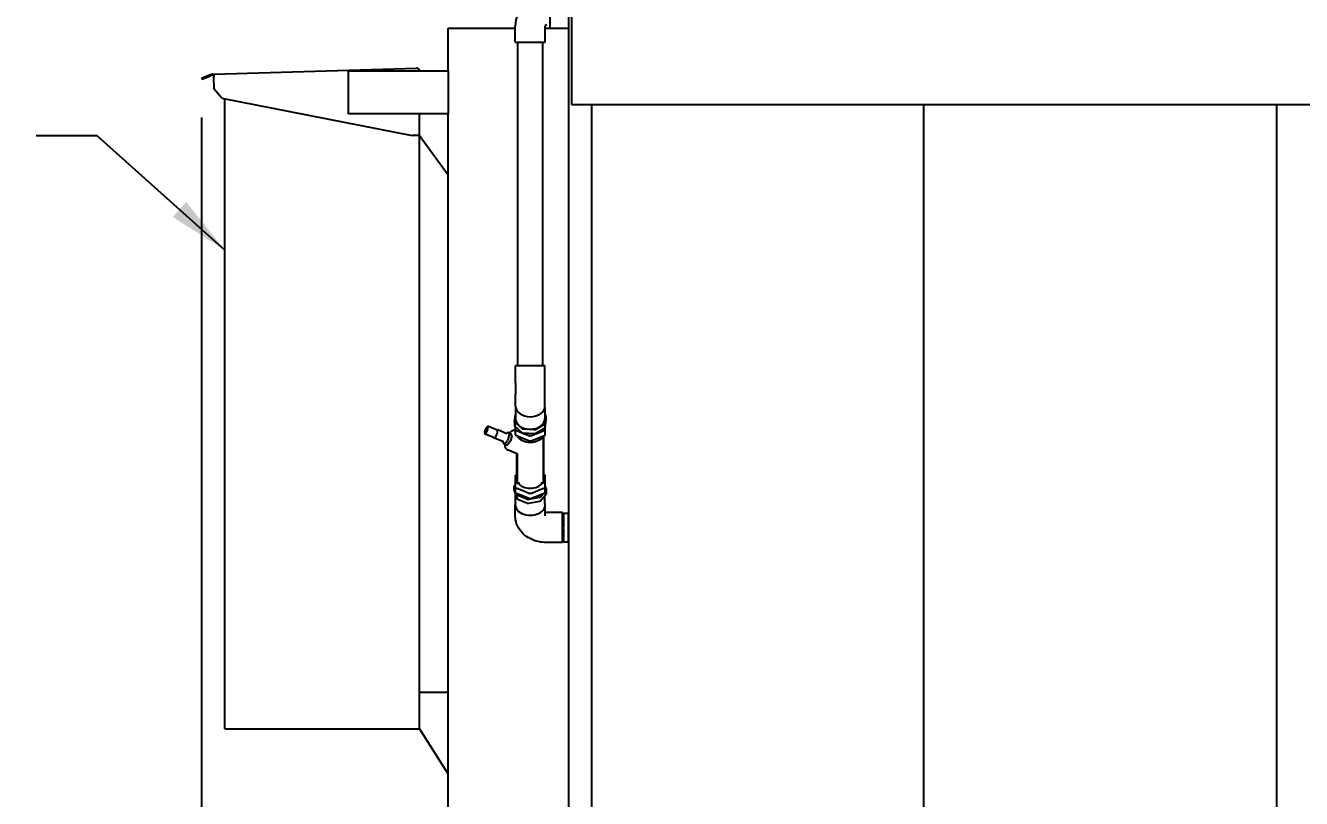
# Model space of a CAD drawing. Header units: millimetres. Extents: x 17700 to 32328, y 19251 to 29476.
# Drawn here: x 17933.9 to 18019.1, y 19538.2 to 19589.8 of the extents above; entities that cross this region are included whole.
import ezdxf

# ---------------------------------------------------------------- set-up
doc = ezdxf.new("R2010")
doc.units = ezdxf.units.MM
doc.header["$LTSCALE"] = 5
for name, color, linetype in [('COIL-CONTROL', 2, 'Continuous'), ('CONDENSER-SST-CONTROL', 1, 'Continuous'), ('RECIRCULATION-CONTROL', 3, 'Continuous'), ('UNIT', 6, 'Continuous')]:
    doc.layers.add(name, color=color, linetype=linetype)
doc.styles.add('SUBMITTAL', font='romans.shx', dxfattribs={"width": 0.75})
doc.dimstyles.new('SUBMITTAL', dxfattribs={"dimtxt": 0.09375, "dimasz": 0.09375, "dimexe": 0.03125, "dimexo": 0.0625, "dimgap": 0.0625, "dimtad": 0, "dimdec": 4, "dimzin": 4, "dimdsep": 46, "dimlunit": 4, "dimtxsty": 'SUBMITTAL', "dimcen": 0.09375, "dimclre": 6, "dimadec": 0, "dimazin": 0, "dimtfac": 1, "dimtdec": 0, "dimtofl": 0, "dimtmove": 0, "dimatfit": 3, "dimfxl": 0, "dimfrac": 2, "dimtolj": 1, "dimtzin": 4, "dimarcsym": 0})

# ---------------------------------------------------------------- blocks, each defined once
blk = doc.blocks.new('*D16')
at = {"layer": 'UNIT', "color": 6, "lineweight": -2}
for p, q in [((17945.609, 19583.63), (17945.609, 19467.943)), ((17970.149, 19510.158), (17970.149, 19467.943))]:
    blk.add_line(p, q, dxfattribs=at)
at = {"layer": 'UNIT', "color": 3, "lineweight": -2}
for p, q in [((17950.159, 19470.543), (17965.599, 19470.543)), ((17970.149, 19470.543), (17979.249, 19470.543))]:
    blk.add_line(p, q, dxfattribs=at)
at = {"layer": 'UNIT', "color": 3}
for points in [[(17950.159, 19471.301), (17950.159, 19469.785), (17945.609, 19470.543)], [(17965.599, 19471.301), (17965.599, 19469.785), (17970.149, 19470.543)]]:
    blk.add_solid(points, dxfattribs=at)
at = {"layer": 'UNIT', "color": 3, "insert": (17994.93, 19470.543), "char_height": 4.55, "attachment_point": 5, "style": 'SUBMITTAL'}
blk.add_mtext('\\A1;2\'-0 1/2"', dxfattribs=at)

msp = doc.modelspace()

# ---------------------------------------------------------------- linework, layer by layer
at = {"layer": 'COIL-CONTROL'}
for p, q in [((17962.0819, 19518.4828), (17962.0811, 19589.59)), ((17962.0812, 19589.59), (17970.1486, 19589.59))]:
    msp.add_line(p, q, dxfattribs=at)
at = {"layer": 'RECIRCULATION-CONTROL'}
for p, q in [((17964.5765, 19562.8176), (17964.5197, 19562.6088)), ((17964.5197, 19562.6088), (17964.5765, 19562.5392)), ((17965.1429, 19562.2423), (17964.5633, 19562.479)), ((17964.6902, 19562.9568), (17964.5765, 19562.8176)), ((17964.5765, 19562.5392), (17964.6902, 19562.6784)), ((17964.747, 19562.8872), (17964.6902, 19562.9568)), ((17964.6902, 19562.6784), (17964.747, 19562.8872)), ((17965.3512, 19562.7526), (17964.7716, 19562.9893)), ((17966.0065, 19562.5064), (17965.3882, 19562.7588)), ((17965.979, 19562.5176), (17966.0259, 19562.5751)), ((17966.0812, 19562.5909), (17966.0259, 19562.5751)), ((17965.7833, 19561.9596), (17965.165, 19562.2121)), ((17965.7364, 19561.9788), (17965.7564, 19561.928)), ((17965.7564, 19561.928), (17965.845, 19561.8195)), ((17965.8745, 19561.8315), (17965.845, 19561.8195)), ((17965.845, 19561.8195), (17966.0155, 19561.7499)), ((17965.8745, 19561.8315), (17966.0517, 19562.0485)), ((17966.0155, 19561.7499), (17966.045, 19561.7619)), ((17966.0812, 19562.1088), (17966.0517, 19562.0485)), ((17969.7186, 19557.2429), (17968.6624, 19557.2429)), ((17969.7186, 19555.2429), (17969.7186, 19557.2429)), ((17969.7186, 19557.0729), (17969.7741, 19557.0729)), ((17969.7741, 19557.1956), (17969.7741, 19557.2062)), ((17969.7741, 19557.2062), (17970.0861, 19557.2062)), ((17969.7741, 19557.1956), (17969.7741, 19556.9297)), ((17969.7741, 19556.8627), (17969.7741, 19556.9297)), ((17969.7741, 19556.8627), (17969.7741, 19556.2586)), ((17970.0861, 19557.2062), (17970.0861, 19555.2796)), ((17969.7741, 19556.1668), (17969.7741, 19556.2586)), ((17969.7741, 19556.1668), (17969.7741, 19555.5783)), ((17969.7741, 19555.5155), (17969.7741, 19555.5783)), ((17969.7186, 19555.2429), (17968.6624, 19555.2429)), ((17969.7186, 19555.4129), (17969.7741, 19555.4129)), ((17969.7741, 19555.5155), (17969.7741, 19555.2873)), ((17969.7741, 19555.2796), (17969.7741, 19555.2873)), ((17969.7741, 19555.2796), (17970.0861, 19555.2796))]:
    msp.add_line(p, q, dxfattribs=at)
msp.add_arc((17968.6624, 19589.7114), 2.1, 90, 180, dxfattribs=at)
msp.add_ellipse((17965.2471, 19562.4975), major_axis=(0.1042, 0.2551), ratio=0.3535534, start_param=3.1415927, end_param=6.2831853, dxfattribs=at)
for points, knots in [([(17964.7716, 19562.9893), (17964.7613, 19562.9935), (17964.7501, 19562.995), (17964.7268, 19562.9934), (17964.715, 19562.9896), (17964.6867, 19562.9755), (17964.6711, 19562.9629), (17964.639, 19562.93), (17964.6227, 19562.9089), (17964.593, 19562.8626), (17964.5795, 19562.838), (17964.5557, 19562.7868), (17964.5452, 19562.7604), (17964.528, 19562.7077), (17964.5212, 19562.6815), (17964.5119, 19562.6308), (17964.5096, 19562.6065), (17964.5105, 19562.5602), (17964.5138, 19562.5385), (17964.5268, 19562.5111), (17964.5315, 19562.5037), (17964.5445, 19562.4895), (17964.5533, 19562.483), (17964.5633, 19562.479)], [5.4261134, 5.4261134, 5.4261134, 5.4261134, 5.5971606, 5.5971606, 5.8067275, 5.8067275, 6.1423947, 6.1423947, 6.5140367, 6.5140367, 6.8590182, 6.8590182, 7.195944, 7.195944, 7.5335492, 7.5335492, 7.8809672, 7.8809672, 8.2554135, 8.2554135, 8.4021613, 8.4021613, 8.567706, 8.567706, 8.567706, 8.567706]), ([(17965.3336, 19562.7598), (17965.3337, 19562.7599), (17965.3339, 19562.7599), (17965.3424, 19562.7626), (17965.3512, 19562.7642), (17965.3697, 19562.7642), (17965.3793, 19562.7624), (17965.3882, 19562.7588)], [0.56947316, 0.56947316, 0.56947316, 0.56947316, 0.5715822, 0.5715822, 0.71432707, 0.71432707, 0.85707195, 0.85707195, 0.85707195, 0.85707195]), ([(17965.165, 19562.2121), (17965.1561, 19562.2157), (17965.1481, 19562.2212), (17965.1348, 19562.2341), (17965.1296, 19562.2414), (17965.1254, 19562.2493), (17965.1254, 19562.2494), (17965.1253, 19562.2495)], [3.9986646, 3.9986646, 3.9986646, 3.9986646, 4.14140948, 4.14140948, 4.28415435, 4.28415435, 4.28626339, 4.28626339, 4.28626339, 4.28626339]), ([(17965.8633, 19561.812), (17965.8629, 19561.804), (17965.8625, 19561.7961), (17965.86, 19561.7188), (17965.8646, 19561.6519), (17965.9043, 19561.5599), (17965.9157, 19561.5388), (17965.953, 19561.4886), (17965.9837, 19561.4599), (17966.0289, 19561.4362), (17966.0365, 19561.4326), (17966.0442, 19561.4295)], [7.75903695, 7.75903695, 7.75903695, 7.75903695, 7.80734887, 7.80734887, 8.23326363, 8.23326363, 8.35694093, 8.35694093, 8.53344057, 8.53344057, 8.56770601, 8.56770601, 8.56770601, 8.56770601])]:
    msp.add_open_spline(points, degree=3, knots=knots, dxfattribs=at)
at = {"layer": 'UNIT'}
for p, q in [((17968.8592, 19599.7711), (17968.8592, 19589.59)), ((17970.1486, 19512.7577), (17970.1486, 19593.1124)), ((17970.3153, 19592.9339), (17970.3153, 19584.4836)), ((17946.073, 19586.4171), (17945.6094, 19586.2298)), ((17945.6094, 19586.2298), (17945.6311, 19586.176)), ((17945.6311, 19586.176), (17946.0947, 19586.3633)), ((17946.2723, 19586.4976), (17946.073, 19586.4171)), ((17946.0947, 19586.3633), (17946.073, 19586.4171)), ((17946.0947, 19586.3633), (17946.294, 19586.4438)), ((17946.3399, 19586.5119), (17946.4297, 19586.5151)), ((17946.4317, 19586.4571), (17946.3419, 19586.454)), ((17946.4297, 19586.5151), (17959.9709, 19586.9223)), ((17946.4297, 19586.5151), (17946.4367, 19586.3162)), ((17946.4646, 19585.5157), (17946.4367, 19586.3162)), ((17960.1768, 19586.4964), (17960.1768, 19586.7234)), ((17960.1768, 19582.4295), (17960.1768, 19586.4964)), ((17946.9693, 19584.9037), (17946.4646, 19585.5157)), ((17960.1768, 19586.0795), (17962.0812, 19586.0795)), ((17946.9693, 19584.9037), (17959.6768, 19582.4093)), ((17947.1768, 19542.8056), (17947.1768, 19584.863)), ((17970.3153, 19584.4836), (18158.9753, 19584.4836)), ((17971.6486, 19584.4836), (17971.6486, 19518.8224)), ((17993.8417, 19520.9759), (17993.8417, 19584.4836)), ((18017.4243, 19520.9759), (18017.4243, 19584.4836)), ((17960.1768, 19582.4268), (17959.6768, 19582.4093)), ((17960.1768, 19542.8056), (17960.1768, 19582.4295)), ((17960.1768, 19582.4268), (17962.0812, 19579.8016)), ((17960.1768, 19545.243), (17962.0812, 19545.243)), ((17947.1768, 19542.8056), (17960.1768, 19542.8056)), ((17960.1768, 19542.8056), (17962.0812, 19539.7741))]:
    msp.add_line(p, q, dxfattribs=at)
for radius in [0.199, 0.141]:
    msp.add_arc((17946.3468, 19586.3131), radius, 92, 112, dxfattribs=at)
msp.add_open_spline([(17960.1768, 19586.7234), (17960.1768, 19586.7832), (17960.1482, 19586.8424), (17960.1013, 19586.8795), (17960.0647, 19586.9085), (17960.0176, 19586.9239), (17959.9709, 19586.9223)], degree=3, knots=[-1, -1, -1, -1, -0.4385856, -0.4385856, -0.4385856, 0, 0, 0, 0], dxfattribs=at)

# ---------------------------------------------------------------- dimensions: what is measured, and where the dimension line sits
at = {"layer": 'UNIT', "color": 3}
dim = msp.add_linear_dim(base=(17970.1486, 19470.5429), p1=(17945.6094, 19586.2298), p2=(17970.1486, 19512.7577), angle=180, dimstyle='SUBMITTAL', override={"dimscale": 65, "dimtxt": 0.07, "dimasz": 0.07, "dimexe": 0.04, "dimexo": 0.04, "dimgap": 0.03125, "dimdec": 3, "dimzin": 3, "dimclrd": 3, "dimclrt": 3, "dimtdec": 3, "dimtix": 1}, dxfattribs=at)
dim.commit()
dim.dimension.update_dxf_attribs({"geometry": '*D16', "text_midpoint": (17994.9299, 19470.5429), "dimtype": 160})

# ---------------------------------------------------------------- leaders
at = {"layer": 'UNIT', "annotation_type": 0, "has_hookline": 1, "hookline_direction": 1, "text_width": 23.2375}
msp.add_leader([(17947.1768, 19574.7575), (17938.6519, 19582.3964), (17934.5793, 19582.3964)], dimstyle='SUBMITTAL', override={"dimscale": 58.18, "dimasz": 0.07, "dimgap": 0.03, "dimcen": 4.055284, "dimarcsym": 1}, dxfattribs=at)

# ---------------------------------------------------------------- next in the draw order: wipeouts: each hides what was drawn before it
for points, layer in [([(17955.4319, 19586.7469), (17955.4319, 19583.8719), (17962.0812, 19583.8719), (17962.0812, 19586.7469)], 'CONDENSER-SST-CONTROL'), ([(17966.5624, 19588.6552), (17966.5624, 19589.7114), (17968.5624, 19589.7114), (17968.5624, 19588.6552)], 'RECIRCULATION-CONTROL')]:
    msp.add_wipeout(points).dxf.layer = layer

# ---------------------------------------------------------------- next in the draw order: linework, layer by layer
at = {"layer": 'CONDENSER-SST-CONTROL'}
msp.add_lwpolyline([(17955.4319, 19586.7469), (17962.0812, 19586.7469), (17962.0812, 19583.8719), (17955.4319, 19583.8719)], close=True, dxfattribs=at)
at = {"layer": 'RECIRCULATION-CONTROL'}
for p, q in [((17966.5624, 19588.6552), (17966.5624, 19589.7114)), ((17968.5624, 19588.6552), (17968.5624, 19589.7114))]:
    msp.add_line(p, q, dxfattribs=at)
msp.add_arc((17968.6624, 19589.7114), 0.1, 90, 180, dxfattribs=at)

# ---------------------------------------------------------------- next in the draw order: wipeouts: each hides what was drawn before it
msp.add_wipeout([(17966.5624, 19588.6552), (17966.5624, 19567.0617), (17966.5624, 19555.2429), (17968.6624, 19555.2429), (17968.5624, 19588.6552)]).dxf.layer = 'RECIRCULATION-CONTROL'

# ---------------------------------------------------------------- next in the draw order: linework, layer by layer
for p, q in [((17966.5624, 19588.6552), (17968.5624, 19588.6552)), ((17966.7324, 19567.0617), (17966.7324, 19588.6552)), ((17968.3924, 19567.0617), (17968.3924, 19588.6552)), ((17966.578, 19567.0617), (17968.5467, 19567.0617)), ((17966.578, 19565.9164), (17966.578, 19567.0617)), ((17968.5467, 19565.9164), (17968.5467, 19567.0617)), ((17966.578, 19565.9164), (17966.578, 19565.1508)), ((17968.5467, 19565.1508), (17968.5467, 19565.9164)), ((17966.578, 19564.341), (17966.578, 19565.1508)), ((17968.5467, 19564.341), (17968.5467, 19565.1508)), ((17966.5824, 19564.2754), (17966.5824, 19563.5044)), ((17968.5424, 19564.2754), (17968.5424, 19563.5044)), ((17966.5118, 19563.3047), (17966.5118, 19563.0396)), ((17966.5123, 19563.3115), (17966.5824, 19563.7738)), ((17967.0128, 19562.843), (17966.5318, 19563.2648)), ((17968.6124, 19563.6974), (17968.5308, 19563.1586)), ((17968.6124, 19563.4322), (17968.5308, 19562.8935)), ((17968.5424, 19563.7885), (17968.593, 19563.7441)), ((17968.6129, 19563.7042), (17968.6129, 19563.439)), ((17966.0812, 19562.5909), (17966.2517, 19562.5213)), ((17966.1697, 19562.4824), (17966.0812, 19562.5909)), ((17966.0812, 19562.1088), (17966.1697, 19562.4342)), ((17966.1697, 19562.4824), (17966.1697, 19562.4342)), ((17966.2517, 19562.5213), (17966.3402, 19562.4128)), ((17966.3402, 19562.3646), (17966.3402, 19562.4128)), ((17967.0128, 19562.5778), (17966.5318, 19562.9996)), ((17966.5624, 19562.9728), (17966.5624, 19562.7868)), ((17966.5965, 19562.7451), (17966.5624, 19562.7868)), ((17966.5624, 19562.7868), (17966.5624, 19562.4249)), ((17966.5624, 19562.4249), (17966.5965, 19562.3832)), ((17966.5965, 19562.7451), (17967.0203, 19562.572)), ((17966.9087, 19562.2557), (17966.5965, 19562.3832)), ((17967.0582, 19562.5566), (17967.5283, 19562.3647)), ((17967.8352, 19562.762), (17967.0733, 19562.8197)), ((17967.8352, 19562.4968), (17967.0733, 19562.5545)), ((17967.5965, 19562.3647), (17968.5283, 19562.7451)), ((17968.4978, 19563.1159), (17967.9013, 19562.7757)), ((17968.4978, 19562.8507), (17967.9013, 19562.5105)), ((17968.5283, 19562.3832), (17968.216, 19562.2557)), ((17968.5624, 19562.7868), (17968.5283, 19562.7451)), ((17968.5283, 19562.3832), (17968.5624, 19562.4249)), ((17968.5624, 19562.7868), (17968.5624, 19563.1019)), ((17968.5624, 19562.4249), (17968.5624, 19562.7868)), ((17966.2221, 19561.9789), (17966.045, 19561.7619)), ((17966.2221, 19561.9789), (17966.2517, 19562.0392)), ((17966.3402, 19562.3646), (17966.2517, 19562.0392)), ((17967.216, 19562.1303), (17966.9087, 19562.2557)), ((17967.5283, 19562.0028), (17967.216, 19562.1303)), ((17967.5965, 19562.3647), (17967.5283, 19562.3647)), ((17967.5283, 19562.0028), (17967.5965, 19562.0028)), ((17967.5624, 19561.9932), (17967.5283, 19562.0028)), ((17967.5965, 19562.0028), (17967.5624, 19561.9932)), ((17967.9087, 19562.1303), (17967.5965, 19562.0028)), ((17968.216, 19562.2557), (17967.9087, 19562.1303)), ((17968.4374, 19559.2322), (17968.4374, 19562.3461)), ((17968.4767, 19559.481), (17968.4767, 19562.3621)), ((17966.7347, 19561.1476), (17966.0442, 19561.4295)), ((17966.648, 19561.183), (17966.648, 19560.8396)), ((17966.648, 19560.8396), (17966.648, 19559.481)), ((17966.6874, 19561.1669), (17966.6874, 19559.2322)), ((17966.4795, 19558.7177), (17966.4795, 19558.9829)), ((17966.4826, 19558.9663), (17966.5624, 19558.7572)), ((17966.5624, 19559.1017), (17966.4915, 19559.0146)), ((17966.5624, 19559.7059), (17966.5965, 19559.7477)), ((17966.5624, 19559.7059), (17966.5624, 19559.4509)), ((17966.5624, 19559.4509), (17966.5624, 19559.2001)), ((17966.5624, 19559.2001), (17966.5624, 19558.9451)), ((17966.648, 19559.7687), (17966.5965, 19559.7477)), ((17966.7267, 19559.2044), (17966.824, 19559.2044)), ((17968.398, 19559.2044), (17968.3007, 19559.2044)), ((17968.5283, 19559.7477), (17968.4767, 19559.7687)), ((17968.5283, 19559.7477), (17968.5624, 19559.7059)), ((17968.5624, 19559.4509), (17968.5624, 19559.7059)), ((17968.5624, 19559.2001), (17968.5624, 19559.4509)), ((17968.5624, 19558.9451), (17968.5624, 19559.2001)), ((17968.6421, 19558.8168), (17968.5624, 19559.0259)), ((17966.4826, 19558.7012), (17966.6821, 19558.178)), ((17966.5965, 19558.9033), (17966.5624, 19558.9451)), ((17966.5624, 19558.9451), (17966.5624, 19558.5832)), ((17966.5624, 19558.5832), (17966.5965, 19558.5414)), ((17966.5824, 19557.8118), (17966.5824, 19558.4395)), ((17966.5965, 19558.9033), (17966.9087, 19558.7758)), ((17967.5283, 19558.161), (17966.5965, 19558.5414)), ((17966.6535, 19558.5181), (17966.6821, 19558.4432)), ((17966.7241, 19558.4046), (17967.3883, 19558.1343)), ((17966.7241, 19558.1394), (17967.3883, 19557.8692)), ((17966.9087, 19558.7758), (17967.216, 19558.6504)), ((17967.216, 19558.6504), (17967.5283, 19558.5229)), ((17967.4566, 19558.1281), (17968.1965, 19558.2691)), ((17967.5965, 19558.5229), (17967.5283, 19558.5229)), ((17967.5624, 19558.1514), (17967.5283, 19558.161)), ((17967.5283, 19558.161), (17967.5965, 19558.161)), ((17967.5965, 19558.161), (17967.5624, 19558.1514)), ((17967.5965, 19558.5229), (17967.9087, 19558.6504)), ((17968.5283, 19558.5414), (17967.5965, 19558.161)), ((17967.9087, 19558.6504), (17968.216, 19558.7758)), ((17968.216, 19558.7758), (17968.5283, 19558.9033)), ((17968.2511, 19558.0336), (17968.6332, 19558.5033)), ((17968.2511, 19558.2988), (17968.4088, 19558.4926)), ((17968.5624, 19558.9451), (17968.5283, 19558.9033)), ((17968.5283, 19558.5414), (17968.5624, 19558.5832)), ((17968.5424, 19557.8118), (17968.5424, 19558.3916)), ((17968.5624, 19558.5832), (17968.5624, 19558.9451)), ((17968.5624, 19558.6814), (17968.6332, 19558.7685)), ((17968.6452, 19558.535), (17968.6452, 19558.8002)), ((17966.5624, 19557.0207), (17966.5624, 19557.7676)), ((17967.4566, 19557.8629), (17968.1965, 19558.0039)), ((17968.5624, 19557.0207), (17968.5624, 19557.7676))]:
    msp.add_line(p, q, dxfattribs=at)
for centre, major_axis, start_param, end_param in [((17967.5624, 19564.341), (0.9844, 0), 3.1415927, 6.2831853), ((17966.6018, 19563.3047), (-0.09, 0), 6.1764899, 6.9618881), ((17967.5624, 19563.5044), (0.98, 0), 3.1415927, 6.2831853), ((17968.5229, 19563.7042), (0.09, 0), 6.1764899, 6.9618881), ((17968.5229, 19563.439), (0.09, 0), 6.1764899, 6.2831853), ((17966.6018, 19563.0396), (-0.09, 0), 0, 0.6787028), ((17967.0829, 19562.8829), (-0.09, 0), 0.6787028, 1.4641009), ((17967.0829, 19562.6178), (-0.09, 0), 0.6787028, 1.4641009), ((17967.8448, 19562.8252), (-0.09, 0), 1.4641009, 2.2494991), ((17967.8448, 19562.5601), (-0.09, 0), 1.4641009, 2.2494991), ((17968.4413, 19563.1654), (0.09, 0), 5.3910918, 6.1764899), ((17968.4413, 19562.9002), (0.09, 0), 5.3910918, 6.1764899), ((17967.5624, 19562.6007), (0.9375, 0), 3.5442199, 5.880558), ((17966.5695, 19558.9829), (-0.09, 0), 5.7611014, 6.5464996), ((17966.6874, 19559.481), (0, -0.0557), 4.712389, 6.2831853), ((17966.7267, 19559.2322), (-0.0394, 0), 0, 1.5707963), ((17967.5624, 19559.5301), (0.9375, 0), 3.6552186, 5.7695593), ((17966.824, 19559.1765), (0.0394, 0), 0.6309122, 1.5707963), ((17968.3007, 19559.1765), (0.0394, 0), 1.5707963, 2.5106805), ((17968.398, 19559.2322), (0.0394, 0), 4.712389, 6.2831853), ((17968.4374, 19559.481), (0, -0.0557), 0, 1.5707963), ((17966.5695, 19558.7177), (-0.09, 0), 0, 0.2633143), ((17966.769, 19558.4597), (-0.09, 0), 0.2633143, 1.0487124), ((17966.769, 19558.1946), (-0.09, 0), 0.2633143, 1.0487124), ((17967.4332, 19558.1895), (0.09, 0), 4.1903051, 4.9757032), ((17968.1731, 19558.3305), (0.09, 0), 4.9757032, 5.7611014), ((17968.5552, 19558.8002), (0.09, 0), 5.7611014, 6.5464996), ((17968.5552, 19558.535), (0.09, 0), 5.7611014, 6.2831853), ((17967.5624, 19557.7676), (1, 0), 2.9412578, 6.4835201), ((17967.4332, 19557.9243), (0.09, 0), 4.1903051, 4.9757032), ((17968.1731, 19558.0654), (0.09, 0), 4.9757032, 5.7611014)]:
    msp.add_ellipse(centre, major_axis=major_axis, ratio=0.7071068, start_param=start_param, end_param=end_param, dxfattribs=at)
for points, knots in [([(17966.5624, 19562.7031), (17966.5327, 19562.715), (17966.5009, 19562.721), (17966.4372, 19562.7225), (17966.4059, 19562.7169), (17966.3392, 19562.6961), (17966.3069, 19562.6782), (17966.236, 19562.6289), (17966.2005, 19562.5945), (17966.167, 19562.5558)], [5.42836889, 5.42836889, 5.42836889, 5.42836889, 5.55974028, 5.55974028, 5.71023887, 5.71023887, 5.92421725, 5.92421725, 6.23478242, 6.23478242, 6.23478242, 6.23478242]), ([(17968.6624, 19555.2429), (17968.4731, 19555.2429), (17968.2839, 19555.2638), (17967.9132, 19555.3489), (17967.7316, 19555.4132), (17967.386, 19555.5908), (17967.2216, 19555.7042), (17966.9284, 19555.9896), (17966.7996, 19556.1625), (17966.6306, 19556.5303), (17966.5804, 19556.7168), (17966.5637, 19556.9455), (17966.5624, 19556.9831), (17966.5624, 19557.0207)], [1.5707963, 1.5707963, 1.5707963, 1.5707963, 1.8849556, 1.8849556, 2.1991149, 2.1991149, 2.5132741, 2.5132741, 2.8274334, 2.8274334, 3.0900893, 3.0900893, 3.1415927, 3.1415927, 3.1415927, 3.1415927]), ([(17968.6624, 19557.2429), (17968.6424, 19557.2429), (17968.6225, 19557.244), (17968.5891, 19557.2476), (17968.5753, 19557.2497), (17968.5624, 19557.2522)], [1.57079633, 1.57079633, 1.57079633, 1.57079633, 1.7230172, 1.7230172, 1.83684133, 1.83684133, 1.83684133, 1.83684133])]:
    msp.add_open_spline(points, degree=3, knots=knots, dxfattribs=at)

doc.saveas('drawing.dxf')
